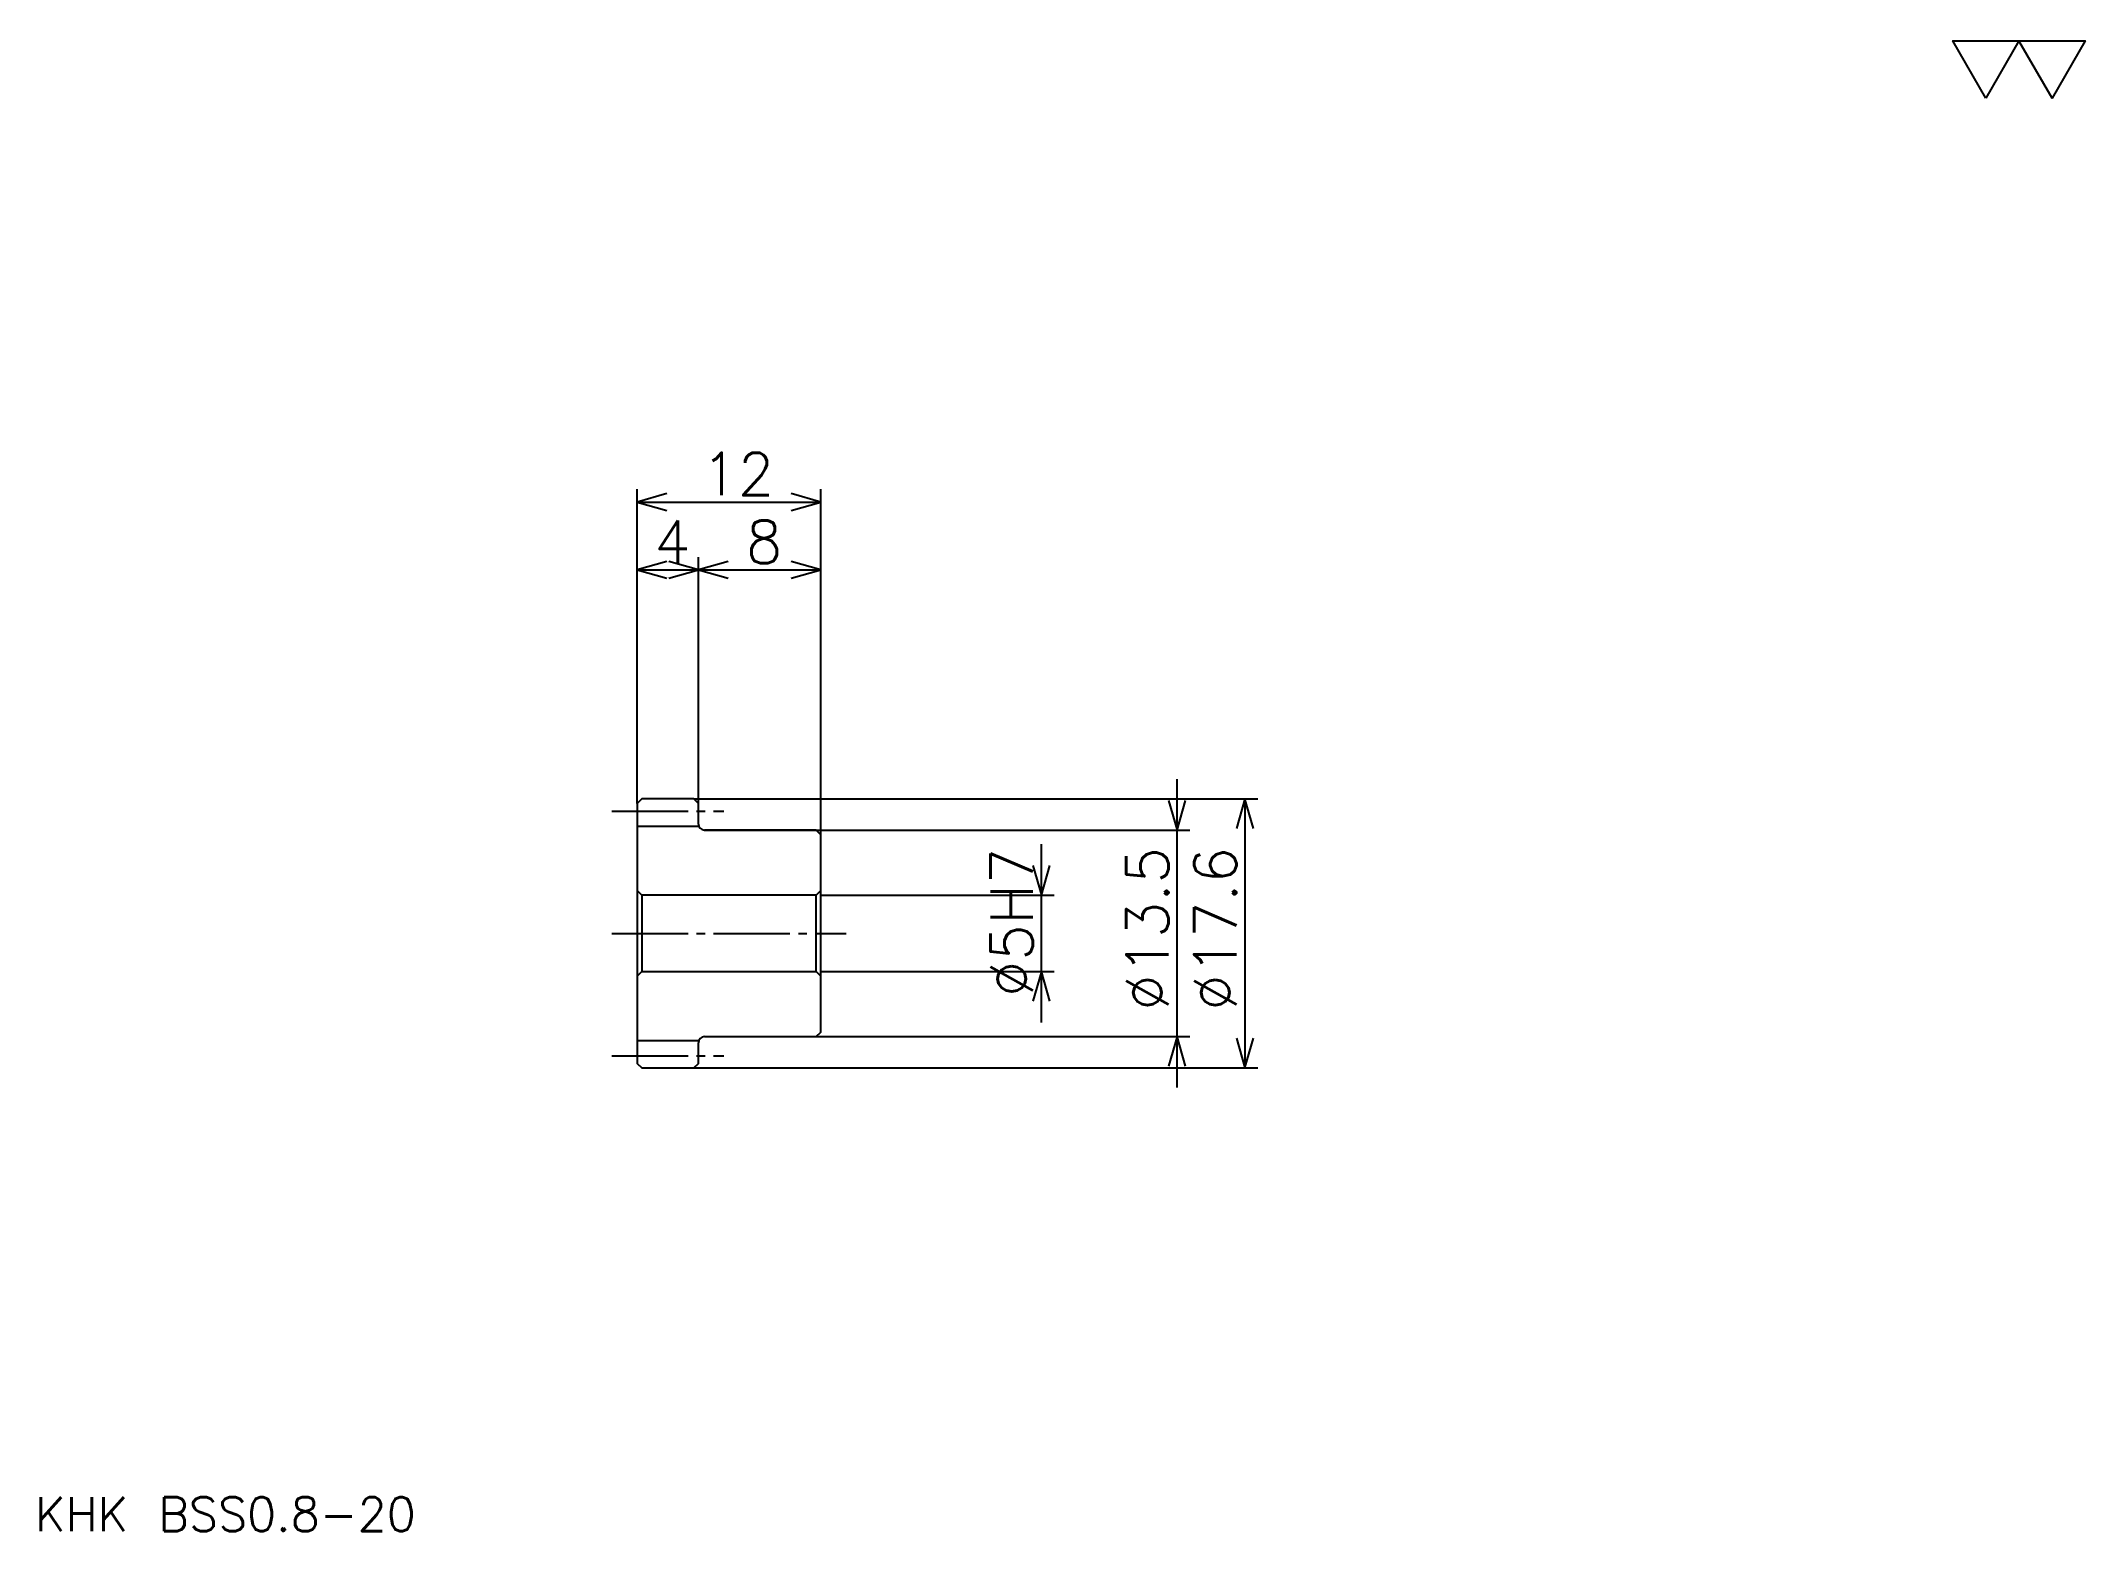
# Model space of a CAD drawing. Extents: x 6 to 140, y 6 to 104.
import ezdxf

# ---------------------------------------------------------------- set-up
doc = ezdxf.new("R2010")
doc.units = 0
doc.linetypes.add('DASHDOT', pattern=[6.652174, 4.98913, -0.554348, 0.554348, -0.554348])
doc.layers.get('0').update_dxf_attribs({"linetype": 'CONTINUOUS'})
doc.layers.add('DASHDOT', color=6, linetype='DASHDOT')
doc.styles.add('KANJI', font='TXT', dxfattribs={"bigfont": 'BIGFONT'})

msp = doc.modelspace()

# ---------------------------------------------------------------- linework, layer by layer
at = {"color": 5}
for p, q in [((44.902172, 53.979343), (44.902172, 74.213043)), ((56.902172, 53.979343), (56.902172, 74.213043)), ((44.902172, 73.381516), (56.902172, 73.381516)), ((48.902172, 53.979343), (48.902172, 69.778259)), ((44.902172, 68.946732), (48.902172, 68.946732)), ((48.902172, 68.946732), (56.902172, 68.946732)), ((80.184784, 35.103256), (80.184784, 55.255432)), ((44.902172, 53.679344), (44.902172, 53.979343)), ((48.602173, 53.979343), (56.902172, 53.979343)), ((48.902172, 53.679344), (48.902172, 53.979343)), ((56.902172, 53.979343), (85.45108, 53.979343)), ((56.902172, 51.629345), (56.902172, 53.979343)), ((84.619568, 53.979343), (84.619568, 36.379345)), ((49.302174, 51.929344), (56.902172, 51.929344)), ((56.902172, 51.929344), (81.016296, 51.929344)), ((71.315216, 39.353256), (71.315216, 51.005432)), ((56.902172, 47.679344), (72.146736, 47.679344)), ((56.902172, 42.679344), (72.146736, 42.679344)), ((49.302174, 38.429344), (56.902172, 38.429344)), ((56.902172, 38.429344), (81.016296, 38.429344)), ((48.602173, 36.379345), (56.902172, 36.379345)), ((56.902172, 36.379345), (85.45108, 36.379345))]:
    msp.add_line(p, q, dxfattribs=at)
at = {"color": 4}
for p, q in [((44.902172, 52.179344), (48.902172, 52.179344)), ((45.202171, 47.679344), (45.202171, 42.679344)), ((56.602173, 47.679344), (56.902172, 47.979343)), ((56.602173, 42.679344), (56.902172, 42.379345)), ((44.902172, 38.179344), (48.902172, 38.179344))]:
    msp.add_line(p, q, dxfattribs=at)
at = {"color": 7}
msp.add_lwpolyline([(133.043472, 99.782608), (130.881516, 103.529999), (139.529343, 103.529999), (137.367386, 99.782608), (135.205429, 103.529999), (133.043472, 99.782608)], dxfattribs=at)
at = {"color": 5}
for points in [[(46.842388, 73.935867), (44.902172, 73.381516), (46.842388, 72.827171)], [(54.961956, 72.827171), (56.902172, 73.381516), (54.961956, 73.935867)], [(46.842388, 69.501083), (44.902172, 68.946732), (46.842388, 68.392387)], [(46.961956, 68.392387), (48.902172, 68.946732), (46.961956, 69.501083)], [(50.842388, 69.501083), (48.902172, 68.946732), (50.842388, 68.392387)], [(54.961956, 68.392387), (56.902172, 68.946732), (54.961956, 69.501083)], [(79.630432, 53.86956), (80.184784, 51.929344), (80.739128, 53.86956)], [(85.173912, 52.039127), (84.619568, 53.979343), (84.065216, 52.039127)], [(70.760864, 49.61956), (71.315216, 47.679344), (71.869568, 49.61956)], [(71.869568, 40.739128), (71.315216, 42.679344), (70.760864, 40.739128)], [(80.739128, 36.489128), (80.184784, 38.429344), (79.630432, 36.489128)], [(84.065216, 38.319561), (84.619568, 36.379345), (85.173912, 38.319561)]]:
    msp.add_lwpolyline(points, dxfattribs=at)
at = {"color": 4}
for points in [[(48.902172, 52.329346), (48.902172, 53.679344), (48.602173, 53.979343), (45.202171, 53.979343), (44.902172, 53.679344), (44.902172, 42.379345)], [(49.302174, 38.429344), (56.602173, 38.429344), (56.902172, 38.729343), (56.902172, 51.629345), (56.602173, 51.929344), (49.302174, 51.929344)], [(44.902172, 42.379345), (45.202171, 42.679344), (56.602173, 42.679344), (56.602173, 47.679344), (45.202171, 47.679344), (44.902172, 47.979343)], [(44.902172, 42.379345), (44.902172, 36.679344), (45.202171, 36.379345), (48.602173, 36.379345), (48.902172, 36.679344), (48.902172, 38.029343)]]:
    msp.add_lwpolyline(points, dxfattribs=at)
for centre, start, end in [((49.302174, 52.329346), 180, 270), ((49.302174, 38.029343), 90, 180)]:
    msp.add_arc(centre, 0.4, start, end, dxfattribs=at)
at = {"layer": 'DASHDOT', "color": 7}
for p, q in [((43.239128, 53.179344), (50.565216, 53.179344)), ((43.239128, 45.179344), (58.565216, 45.179344)), ((43.239128, 37.179344), (50.565216, 37.179344))]:
    msp.add_line(p, q, dxfattribs=at)

# ---------------------------------------------------------------- texts
at = {"color": 7, "style": 'KANJI'}
for s, height, p in [('12', 2.771739, (49.10054, 73.824997)), ('4', 2.771739, (46.001358, 69.390213)), ('8', 2.771739, (52.001358, 69.390213)), ('KHK BSS0.8-20', 2.217391, (5.543478, 6.097826))]:
    msp.add_text(s, height=height, dxfattribs=at).set_placement(p)
for s, p in [('%%c5H7', (70.760864, 41.021736)), ('%%c13.5', (79.630432, 40.120918)), ('%%c17.6', (84.065216, 40.120918))]:
    msp.add_text(s, height=2.771739, rotation=90, dxfattribs=at).set_placement(p)

doc.saveas('drawing.dxf')
